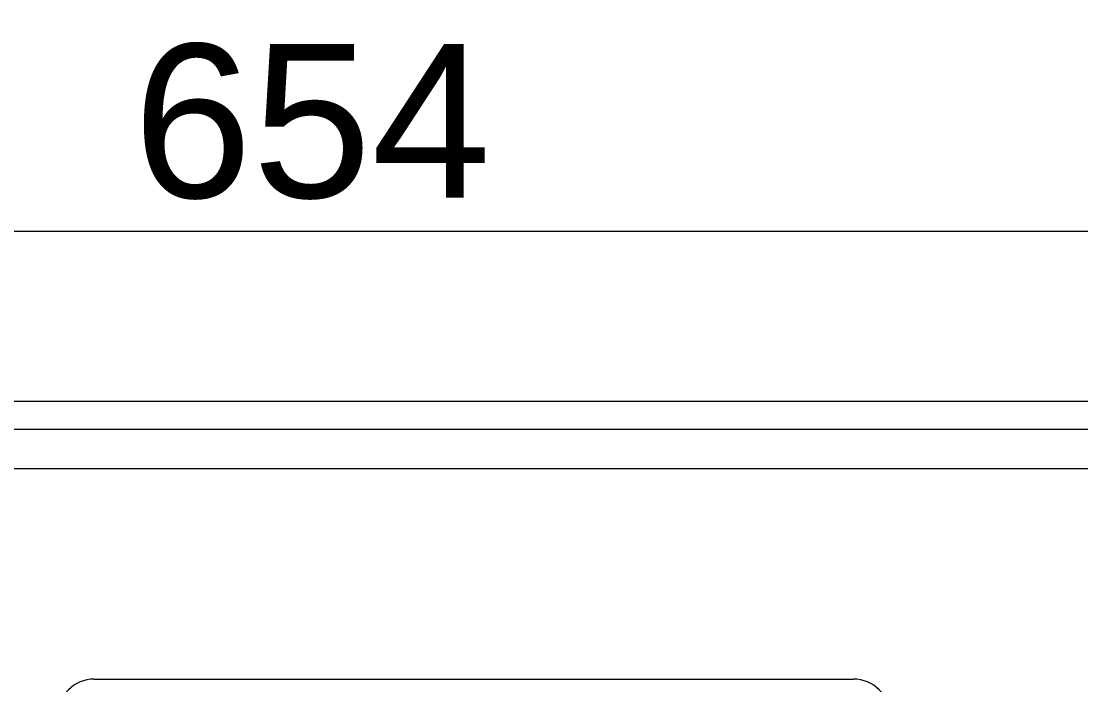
# Model space of a CAD drawing. Header units: millimetres. Extents: x 0 to 3564, y 0 to 2520.
# Drawn here: x 1711.9 to 1901.7, y 1437.7 to 1556.6 of the extents above; entities that cross this region are included whole.
import ezdxf

# ---------------------------------------------------------------- set-up
doc = ezdxf.new("R2010")
doc.units = ezdxf.units.MM
doc.layers.get('0').update_dxf_attribs({"lineweight": 13})
doc.layers.add('标注', color=251, linetype='Continuous', lineweight=9)
doc.styles.get("Standard").update_dxf_attribs({"font": 'arial.ttf'})
doc.dimstyles.new('STANDARD 11', dxfattribs={"dimscale": 11, "dimtxt": 2.5, "dimasz": 1.5, "dimexe": 0.5, "dimexo": 0.5, "dimgap": 0.5, "dimtad": 1, "dimtoh": 1, "dimdec": 1, "dimzin": 9, "dimdsep": 46, "dimtxsty": 'Standard', "dimcen": 0, "dimclrd": 256, "dimclre": 256, "dimclrt": 256, "dimadec": 0, "dimazin": 0, "dimtp": 0.01, "dimtm": 0.01, "dimtfac": 1, "dimtdec": 1, "dimtofl": 0, "dimtmove": 0, "dimatfit": 3, "dimfxl": 1, "dimtolj": 1, "dimtzin": 4, "dimlwd": -1, "dimlwe": -1, "dimarcsym": 0})

# ---------------------------------------------------------------- blocks, each defined once
blk = doc.blocks.new('*D4')
at = {"layer": 'Defpoints', "color": 0, "transparency": 16777216}
for p in [(2090.99, 1518.98), (1436.99, 1483.47), (2090.99, 1483.47)]:
    blk.add_point(p, dxfattribs=at)
at = {"layer": '标注', "transparency": 16777216}
for p, q in [((1436.99, 1488.97), (1436.99, 1524.48)), ((2090.99, 1488.97), (2090.99, 1524.48)), ((1453.49, 1518.98), (2074.49, 1518.98))]:
    blk.add_line(p, q, dxfattribs=at)
for points in [[(1453.49, 1521.73), (1453.49, 1516.23), (1436.99, 1518.98)], [(2074.49, 1521.73), (2074.49, 1516.23), (2090.99, 1518.98)]]:
    blk.add_solid(points, dxfattribs=at)
at = {"layer": '标注', "transparency": 16777216, "insert": (1763.99, 1538.52), "char_height": 27.5, "attachment_point": 5}
blk.add_mtext('\\A1;654', dxfattribs=at)

msp = doc.modelspace()

# ---------------------------------------------------------------- linework, layer by layer
for p, q in [((2078.99, 1488.47), (1448.99, 1488.47)), ((2078.99, 1483.47), (1448.99, 1483.47)), ((1436.99, 1476.46), (2090.99, 1476.46)), ((1724.99, 1438.77), (1860.99, 1438.77))]:
    msp.add_line(p, q)
for centre, start, end in [((1724.99, 1432.27), 90, 180), ((1860.99, 1432.27), 0, 90)]:
    msp.add_arc(centre, 6.5, start, end)

# ---------------------------------------------------------------- dimensions: what is measured, and where the dimension line sits
at = {"layer": '标注'}
dim = msp.add_linear_dim(base=(2090.99, 1518.98), p1=(1436.99, 1483.47), p2=(2090.99, 1483.47), dimstyle='STANDARD 11', dxfattribs=at)
dim.commit()
dim.dimension.update_dxf_attribs({"geometry": '*D4', "text_midpoint": (1763.99, 1538.52)})

doc.saveas('drawing.dxf')
